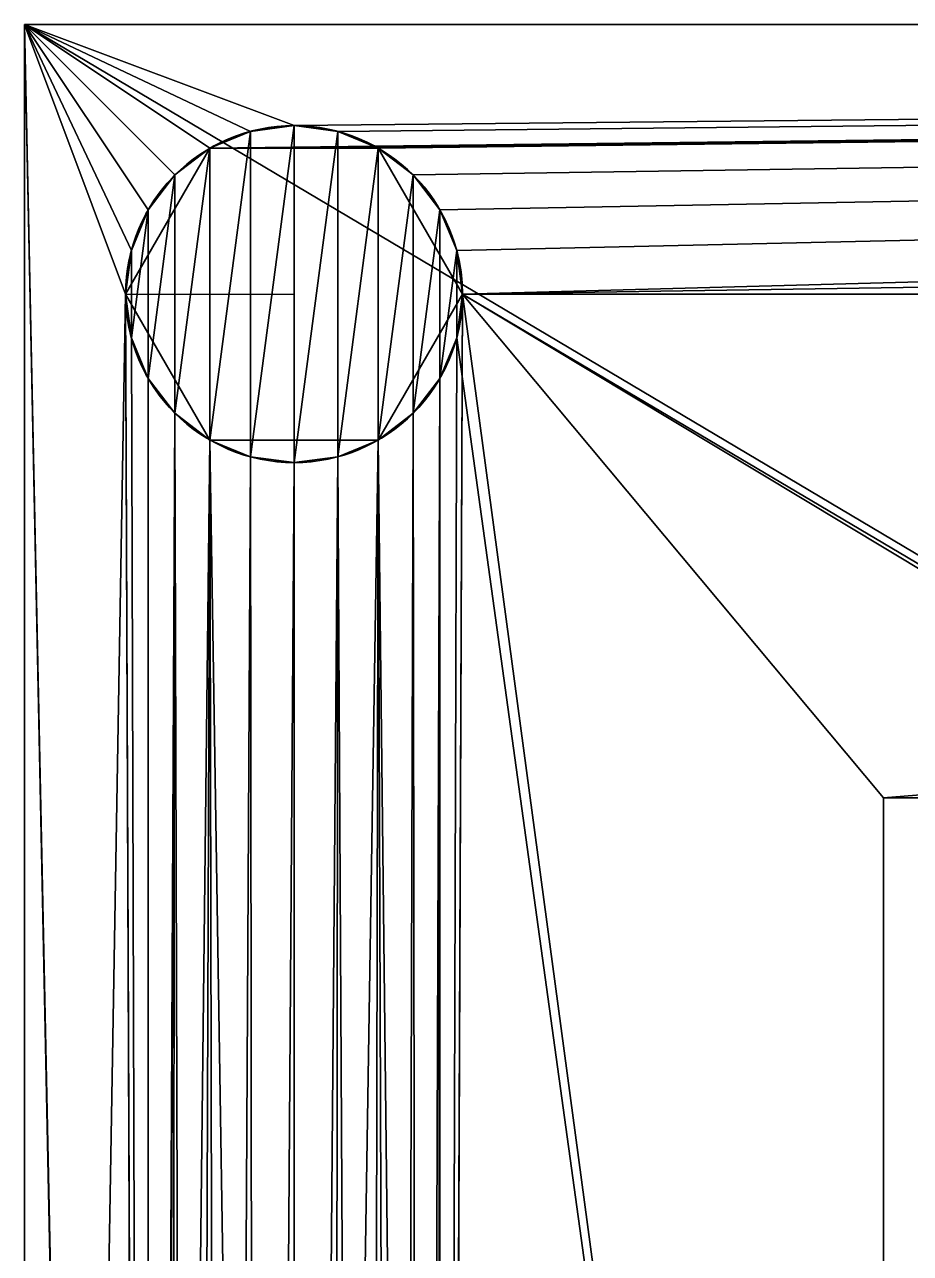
# Model space of a CAD drawing. Extents: x 0 to 155, y 0 to 92.
# Drawn here: x 0 to 13.15, y 73.76 to 92 of the extents above; entities that cross this region are included whole.
import ezdxf

# ---------------------------------------------------------------- set-up
doc = ezdxf.new("R2010")
doc.units = 0
doc.header["$LTSCALE"] = 25.4
doc.layers.get('0').update_dxf_attribs({"linetype": 'CONTINUOUS'})

msp = doc.modelspace()

# ---------------------------------------------------------------- linework, layer by layer
at = {"color": 0}
for p, q in [((155, 92), (0, 92)), ((0, 92), (0, 0)), ((155, 92, 1.6), (0, 92, 1.6)), ((0, 92, 1.6), (0, 0, 1.6)), ((0, 92), (0, 0)), ((0, 92, 1.6), (0, 0, 1.6)), ((0, 92), (0, 92, 1.6)), ((155, 92), (0, 92)), ((0, 92), (0, 92, 1.6)), ((155, 92, 1.6), (0, 92, 1.6)), ((155, 92, 13.2), (0, 92, 13.2)), ((0, 92, 11.6), (155, 92, 11.6)), ((0, 92, 11.6), (0, 92, 13.2)), ((0, 92, 13.2), (0, 0, 13.2)), ((0, 92, 11.6), (0, 92, 13.2)), ((0, 0, 11.6), (0, 92, 11.6)), ((155, 92, 13.2), (0, 92, 13.2)), ((0, 92, 13.2), (0, 0, 13.2)), ((0, 92, 11.6), (155, 92, 11.6)), ((0, 0, 11.6), (0, 92, 11.6)), ((155, 92, 33.2), (0, 92, 33.2)), ((0, 92, 33.2), (0, 0, 33.2)), ((155, 92, 34.8), (0, 92, 34.8)), ((0, 92, 34.8), (0, 0, 34.8)), ((0, 92, 33.2), (0, 92, 34.8)), ((155, 92, 34.8), (0, 92, 34.8)), ((155, 92, 33.2), (0, 92, 33.2)), ((0, 92, 33.2), (0, 0, 33.2)), ((0, 92, 34.8), (0, 0, 34.8)), ((0, 92, 33.2), (0, 92, 34.8)), ((4, 90.5, 34.8), (4, 90.5, 35.3)), ((4, 90.5, 34.8), (4, 90.5, 35.3)), ((3.353, 90.415, 34.8), (3.353, 90.415, 35.3)), ((3.353, 90.415, 34.8), (3.353, 90.415, 35.3)), ((4.647, 90.415, 34.8), (4.647, 90.415, 35.3)), ((4.647, 90.415, 34.8), (4.647, 90.415, 35.3)), ((2.75, 90.165, 33.2), (2.75, 90.165, 34.8)), ((2.75, 90.165, 1.6), (2.75, 90.165, 33.2)), ((2.75, 90.165, 1.6), (2.75, 90.165, 33.2)), ((2.75, 90.165, 34.8), (2.75, 90.165, 35.3)), ((2.75, 90.165, 34.8), (2.75, 90.165, 35.3)), ((4, 90.165, 1.6), (4, 88, 1.6)), ((4, 90.165, 33.2), (4, 90.165, 34.8)), ((4, 90.165, 1.6), (4, 90.165, 33.2)), ((4, 90.165, 1.6), (4, 90.165, 33.2)), ((5.25, 90.165, 33.2), (5.25, 90.165, 34.8)), ((5.25, 90.165, 1.6), (5.25, 90.165, 33.2)), ((5.25, 90.165, 1.6), (5.25, 90.165, 33.2)), ((5.25, 90.165, 34.8), (5.25, 90.165, 35.3)), ((5.25, 90.165, 34.8), (5.25, 90.165, 35.3)), ((2.232, 89.768, 34.8), (2.232, 89.768, 35.3)), ((2.232, 89.768, 34.8), (2.232, 89.768, 35.3)), ((5.768, 89.768, 34.8), (5.768, 89.768, 35.3)), ((5.768, 89.768, 34.8), (5.768, 89.768, 35.3)), ((1.835, 89.25, 34.8), (1.835, 89.25, 35.3)), ((1.835, 89.25, 34.8), (1.835, 89.25, 35.3)), ((6.165, 89.25, 34.8), (6.165, 89.25, 35.3)), ((6.165, 89.25, 34.8), (6.165, 89.25, 35.3)), ((1.585, 88.647, 34.8), (1.585, 88.647, 35.3)), ((1.585, 88.647, 34.8), (1.585, 88.647, 35.3)), ((6.415, 88.647, 34.8), (6.415, 88.647, 35.3)), ((6.415, 88.647, 34.8), (6.415, 88.647, 35.3)), ((1.5, 88, 34.8), (4, 88, 34.8)), ((1.5, 88, 33.2), (1.5, 88, 34.8)), ((1.5, 88, 1.6), (1.5, 88, 33.2)), ((1.5, 88, 1.6), (1.5, 88, 33.2)), ((1.5, 88, 34.8), (1.5, 88, 35.3)), ((1.5, 88, 34.8), (1.5, 88, 35.3)), ((6.5, 88, 33.2), (6.5, 88, 34.8)), ((6.5, 88, 1.6), (6.5, 88, 33.2)), ((6.5, 88, 1.6), (6.5, 88, 33.2)), ((6.5, 88, 34.8), (6.5, 88, 35.3)), ((6.5, 88, 34.8), (6.5, 88, 35.3)), ((1.585, 87.353, 34.8), (1.585, 87.353, 35.3)), ((1.585, 87.353, 34.8), (1.585, 87.353, 35.3)), ((6.415, 87.353, 34.8), (6.415, 87.353, 35.3)), ((6.415, 87.353, 34.8), (6.415, 87.353, 35.3)), ((1.835, 86.75, 34.8), (1.835, 86.75, 35.3)), ((1.835, 86.75, 34.8), (1.835, 86.75, 35.3)), ((6.165, 86.75, 34.8), (6.165, 86.75, 35.3)), ((6.165, 86.75, 34.8), (6.165, 86.75, 35.3)), ((2.232, 86.232, 34.8), (2.232, 86.232, 35.3)), ((2.232, 86.232, 34.8), (2.232, 86.232, 35.3)), ((5.768, 86.232, 34.8), (5.768, 86.232, 35.3)), ((5.768, 86.232, 34.8), (5.768, 86.232, 35.3)), ((2.75, 85.835, 33.2), (2.75, 85.835, 34.8)), ((2.75, 85.835, 1.6), (2.75, 85.835, 33.2)), ((2.75, 85.835, 1.6), (2.75, 85.835, 33.2)), ((2.75, 85.835, 34.8), (2.75, 85.835, 35.3)), ((2.75, 85.835, 34.8), (2.75, 85.835, 35.3)), ((5.25, 85.835, 33.2), (5.25, 85.835, 34.8)), ((5.25, 85.835, 1.6), (5.25, 85.835, 33.2)), ((5.25, 85.835, 1.6), (5.25, 85.835, 33.2)), ((5.25, 85.835, 34.8), (5.25, 85.835, 35.3)), ((5.25, 85.835, 34.8), (5.25, 85.835, 35.3)), ((3.353, 85.585, 34.8), (3.353, 85.585, 35.3)), ((3.353, 85.585, 34.8), (3.353, 85.585, 35.3)), ((4.647, 85.585, 34.8), (4.647, 85.585, 35.3)), ((4.647, 85.585, 34.8), (4.647, 85.585, 35.3)), ((4, 85.5, 34.8), (4, 85.5, 35.3)), ((4, 85.5, 34.8), (4, 85.5, 35.3)), ((51.975, 80.525, 33.2), (12.75, 80.525, 33.2)), ((12.75, 80.525, 33.2), (12.75, 41.5, 33.2)), ((12.75, 80.525, 34.8), (51.975, 80.525, 34.8)), ((12.75, 41.5, 34.8), (12.75, 80.525, 34.8)), ((12.75, 80.525, 33.2), (12.75, 41.5, 33.2)), ((12.75, 80.525, 33.8), (12.75, 80.525, 33.2)), ((12.75, 80.525, 34.8), (12.75, 80.525, 33.8)), ((12.75, 41.5, 34.8), (12.75, 80.525, 34.8)), ((12.75, 80.525, 34.8), (51.975, 80.525, 34.8)), ((12.75, 80.525, 34.8), (12.75, 80.525, 33.8)), ((12.75, 80.525, 33.8), (12.75, 80.525, 33.2)), ((51.975, 80.525, 33.2), (12.75, 80.525, 33.2))]:
    msp.add_line(p, q, dxfattribs=at)
at = {"color": 0, "extrusion": (0, 0, -1)}
msp.add_circle((-4, 88, -35.3), 2.5, dxfattribs=at)
msp.add_circle((-4, 88, -35.3), 2.5, dxfattribs=at)
msp.add_circle((-4, 88, -35.3), 2.5, dxfattribs=at)
msp.add_circle((-4, 88, -35.3), 2.5, dxfattribs=at)
msp.add_circle((-4, 88, -35.3), 2.5, dxfattribs=at)
msp.add_circle((-4, 88, -35.3), 2.5, dxfattribs=at)
msp.add_circle((-4, 88, -35.3), 2.5, dxfattribs=at)
msp.add_circle((-4, 88, -35.3), 2.5, dxfattribs=at)
msp.add_circle((-4, 88, -35.3), 2.5, dxfattribs=at)
msp.add_circle((-4, 88, -35.3), 2.5, dxfattribs=at)
msp.add_circle((-4, 88, -35.3), 2.5, dxfattribs=at)
msp.add_circle((-4, 88, -35.3), 2.5, dxfattribs=at)
msp.add_circle((-4, 88, -35.3), 2.5, dxfattribs=at)
msp.add_circle((-4, 88, -35.3), 2.5, dxfattribs=at)
msp.add_circle((-4, 88, -35.3), 2.5, dxfattribs=at)
msp.add_circle((-4, 88, -35.3), 2.5, dxfattribs=at)
msp.add_circle((-4, 88, -35.3), 2.5, dxfattribs=at)
msp.add_circle((-4, 88, -35.3), 2.5, dxfattribs=at)
msp.add_circle((-4, 88, -35.3), 2.5, dxfattribs=at)
msp.add_circle((-4, 88, -35.3), 2.5, dxfattribs=at)
msp.add_circle((-4, 88, -35.3), 2.5, dxfattribs=at)
msp.add_circle((-4, 88, -35.3), 2.5, dxfattribs=at)
msp.add_circle((-4, 88, -35.3), 2.5, dxfattribs=at)
msp.add_circle((-4, 88, -35.3), 2.5, dxfattribs=at)
msp.add_circle((-4, 88, -35.3), 2.5, dxfattribs=at)
for centre, start, end in [((-4, 88, -1.6), 0, 90), ((-4, 88, -1.6), 90, 0), ((-4, 88, -1.6), 0, 90), ((-4, 88, -1.6), 90, 0), ((-4, 88, -1.6), 90, 0), ((-4, 88, -1.6), 0, 90), ((-4, 88, -1.6), 90, 0), ((-4, 88, -1.6), 90, 0), ((-4, 88, -1.6), 0, 90), ((-4, 88, -1.6), 90, 0), ((-4, 88, -34.8), 60, 120), ((-4, 88, -34.8), 60, 120), ((-4, 88, -34.8), 60, 120), ((-4, 88, -34.8), 60, 120), ((-4, 88, -34.8), 60, 120), ((-4, 88, -33.2), 60, 90), ((-4, 88, -33.2), 60, 90), ((-4, 88, -33.2), 90, 120), ((-4, 88, -33.2), 90, 120), ((-4, 88, -33.2), 0, 60), ((-4, 88, -33.2), 0, 60), ((-4, 88, -34.8), 0, 60), ((-4, 88, -34.8), 0, 60), ((-4, 88, -34.8), 0, 60), ((-4, 88, -34.8), 0, 60), ((-4, 88, -34.8), 0, 60), ((-4, 88, -33.2), 120, 180), ((-4, 88, -33.2), 120, 180), ((-4, 88, -34.8), 120, 180), ((-4, 88, -34.8), 120, 180), ((-4, 88, -34.8), 120, 180), ((-4, 88, -34.8), 120, 180), ((-4, 88, -34.8), 120, 180), ((-4, 88, -33.2), 300, 0), ((-4, 88, -33.2), 300, 0), ((-4, 88, -34.8), 300, 0), ((-4, 88, -34.8), 300, 0), ((-4, 88, -34.8), 300, 0), ((-4, 88, -34.8), 300, 0), ((-4, 88, -34.8), 300, 0), ((-4, 88, -33.2), 180, 240), ((-4, 88, -33.2), 180, 240), ((-4, 88, -34.8), 180, 240), ((-4, 88, -34.8), 180, 240), ((-4, 88, -34.8), 180, 240), ((-4, 88, -34.8), 180, 240), ((-4, 88, -34.8), 180, 240), ((-4, 88, -33.2), 240, 300), ((-4, 88, -33.2), 240, 300), ((-4, 88, -34.8), 240, 300), ((-4, 88, -34.8), 240, 300), ((-4, 88, -34.8), 240, 300), ((-4, 88, -34.8), 240, 300), ((-4, 88, -34.8), 240, 300)]:
    msp.add_arc(centre, 2.5, start, end, dxfattribs=at)

# ---------------------------------------------------------------- meshes
at = {"color": 0}
mesh = msp.add_polyface(dxfattribs=at)
corners = [(155, 92), (0, 0), (0, 92), (155, 0)]
mesh.append_faces([[corners[k] for k in face] for face in [(0, 1, 2), (1, 0, 3)]], dxfattribs={"vtx0": -1, "color": 0})
mesh = msp.add_polyface(dxfattribs=at)
corners = [(0, 0, 1.6), (1.835, 2.75, 1.6), (0, 92, 1.6), (4, 1.5, 1.6), (155, 0, 1.6), (1.5, 88, 1.6), (1.835, 4, 1.6), (6.165, 2.75, 1.6), (149.75, 1.835, 1.6), (6.5, 88, 1.6), (148.5, 4, 1.6), (151, 1.835, 1.6), (152.25, 1.835, 1.6), (153.5, 4, 1.6), (153.5, 88, 1.6), (2.75, 90.165, 1.6), (155, 92, 1.6), (4, 90.165, 1.6), (5.25, 90.165, 1.6), (149.75, 90.165, 1.6), (148.5, 88, 1.6), (151, 90.165, 1.6), (152.25, 90.165, 1.6), (149.75, 6.165, 1.6), (149.75, 85.835, 1.6), (152.25, 6.165, 1.6), (152.25, 85.835, 1.6), (1.835, 5.25, 1.6), (2.75, 85.835, 1.6), (4, 6.5, 1.6), (5.25, 85.835, 1.6), (6.165, 5.25, 1.6)]
mesh.append_faces([[corners[k] for k in face] for face in [(0, 1, 2), (1, 0, 3), (3, 4, 7), (8, 4, 11), (11, 4, 12), (12, 4, 13), (2, 15, 16), (15, 2, 5), (19, 9, 20), (16, 14, 4), (23, 20, 10), (20, 23, 24), (24, 25, 26), (26, 13, 14), (5, 27, 28), (27, 5, 6), (28, 29, 30), (30, 31, 9)]], dxfattribs={"vtx0": -1, "vtx1": -1, "color": 0})
mesh.append_faces([[corners[k] for k in face] for face in [(2, 1, 5), (7, 4, 8), (7, 8, 9), (13, 4, 14), (16, 9, 19), (20, 9, 10)]], dxfattribs={"vtx0": -1, "vtx1": -1, "vtx2": -1, "color": 0})
mesh.append_faces([[corners[k] for k in face] for face in [(3, 0, 4), (5, 1, 6), (9, 8, 10), (16, 15, 17), (16, 17, 18), (16, 18, 9), (16, 19, 21), (16, 21, 22), (16, 22, 14), (24, 23, 25), (26, 25, 13), (28, 27, 29), (30, 29, 31), (9, 31, 7)]], dxfattribs={"vtx0": -1, "vtx2": -1, "color": 0})
mesh = msp.add_polyface(dxfattribs=at)
corners = [(0, 92, 1.6), (0, 0), (0, 0, 1.6), (0, 92)]
mesh.append_faces([[corners[k] for k in face] for face in [(0, 1, 2), (1, 0, 3)]], dxfattribs={"vtx0": -1, "color": 0})
mesh = msp.add_polyface(dxfattribs=at)
corners = [(0, 92, 1.6), (155, 92), (0, 92), (155, 92, 1.6)]
mesh.append_faces([[corners[k] for k in face] for face in [(0, 1, 2), (1, 0, 3)]], dxfattribs={"vtx0": -1, "color": 0})
mesh = msp.add_polyface(dxfattribs=at)
corners = [(0, 92, 13.2), (155, 92, 11.6), (0, 92, 11.6), (155, 92, 13.2)]
mesh.append_faces([[corners[k] for k in face] for face in [(0, 1, 2), (1, 0, 3)]], dxfattribs={"vtx0": -1, "color": 0})
mesh = msp.add_polyface(dxfattribs=at)
corners = [(0, 92, 13.2), (0, 0, 11.6), (0, 0, 13.2), (0, 92, 11.6)]
mesh.append_faces([[corners[k] for k in face] for face in [(0, 1, 2), (1, 0, 3)]], dxfattribs={"vtx0": -1, "color": 0})
mesh = msp.add_polyface(dxfattribs=at)
corners = [(155, 0, 13.2), (0, 92, 13.2), (0, 0, 13.2), (155, 92, 13.2)]
mesh.append_faces([[corners[k] for k in face] for face in [(0, 1, 2), (1, 0, 3)]], dxfattribs={"vtx0": -1, "color": 0})
mesh = msp.add_polyface(dxfattribs=at)
corners = [(155, 92, 11.6), (0, 0, 11.6), (0, 92, 11.6), (155, 0, 11.6)]
mesh.append_faces([[corners[k] for k in face] for face in [(0, 1, 2), (1, 0, 3)]], dxfattribs={"vtx0": -1, "color": 0})
mesh = msp.add_polyface(dxfattribs=at)
corners = [(2.75, 85.835, 33.2), (1.835, 5.25, 33.2), (1.5, 88, 33.2), (4, 6.5, 33.2), (5.25, 85.835, 33.2), (6.165, 5.25, 33.2), (6.5, 88, 33.2), (6.165, 2.75, 33.2), (51.975, 41.5, 33.2), (18.86, 25.5, 33.2), (12.75, 41.5, 33.2), (45.56, 25.5, 33.2), (45.56, 10.5, 33.2), (0, 92, 33.2), (0, 0, 33.2), (2.75, 90.165, 33.2), (155, 92, 33.2), (4, 90.165, 33.2), (5.25, 90.165, 33.2), (12.75, 80.525, 33.2), (51.975, 80.525, 33.2), (68.094, 76.631, 33.2), (67.25, 76.281, 33.2), (66.525, 75.725, 33.2), (65.969, 75, 33.2), (65.619, 74.156, 33.2), (65.5, 73.25, 33.2), (4, 1.5, 33.2), (155, 0, 33.2), (1.835, 2.75, 33.2), (1.835, 4, 33.2), (18.86, 10.5, 33.2), (67.25, 46.219, 33.2), (66.525, 46.775, 33.2), (65.969, 47.5, 33.2), (65.619, 48.344, 33.2), (65.5, 49.25, 33.2), (65.619, 72.344, 33.2), (65.619, 50.156, 33.2), (65.969, 71.5, 33.2), (65.969, 51, 33.2), (66.525, 70.775, 33.2), (66.525, 51.725, 33.2), (67.25, 70.219, 33.2), (67.25, 52.281, 33.2), (68.094, 69.869, 33.2), (68.094, 52.631, 33.2), (69, 69.75, 33.2), (69, 52.75, 33.2), (69.906, 69.869, 33.2), (69.906, 52.631, 33.2), (70.75, 70.219, 33.2), (70.75, 52.281, 33.2), (71.475, 70.775, 33.2), (71.475, 51.725, 33.2), (72.031, 71.5, 33.2), (72.031, 51, 33.2), (72.381, 72.344, 33.2), (72.381, 50.156, 33.2), (72.5, 73.25, 33.2), (72.5, 49.25, 33.2)]
mesh.append_faces([[corners[k] for k in face] for face in [(0, 1, 2), (1, 0, 3), (3, 4, 5), (5, 6, 7), (8, 9, 10), (9, 8, 11), (11, 8, 12), (13, 2, 14), (2, 13, 15), (15, 16, 17), (17, 16, 18), (18, 16, 6), (19, 16, 20), (20, 24, 8), (14, 27, 28), (27, 14, 29), (29, 2, 30), (30, 2, 1), (10, 6, 19), (31, 10, 9), (32, 8, 33), (33, 8, 34), (34, 8, 35), (35, 8, 36), (37, 36, 26), (36, 37, 38), (38, 39, 40), (40, 41, 42), (42, 43, 44), (44, 45, 46), (46, 47, 48), (48, 49, 50), (50, 51, 52), (52, 53, 54), (54, 55, 56), (56, 57, 58), (58, 59, 60)]], dxfattribs={"vtx0": -1, "vtx1": -1, "color": 0})
mesh.append_faces([[corners[k] for k in face] for face in [(6, 16, 19), (29, 14, 2), (28, 7, 31), (31, 7, 10), (10, 7, 6), (36, 8, 26)]], dxfattribs={"vtx0": -1, "vtx1": -1, "vtx2": -1, "color": 0})
mesh.append_faces([[corners[k] for k in face] for face in [(3, 0, 4), (5, 4, 6), (15, 13, 16), (20, 21, 22), (20, 22, 23), (20, 23, 24), (8, 24, 25), (8, 25, 26), (28, 27, 7), (28, 31, 12), (38, 37, 39), (40, 39, 41), (42, 41, 43), (44, 43, 45), (46, 45, 47), (48, 47, 49), (50, 49, 51), (52, 51, 53), (54, 53, 55), (56, 55, 57), (58, 57, 59)]], dxfattribs={"vtx0": -1, "vtx2": -1, "color": 0})
mesh = msp.add_polyface(dxfattribs=at)
corners = [(0, 0, 34.8), (1.835, 4, 34.8), (0, 92, 34.8), (1.909, 3.44, 34.8), (2.125, 2.917, 34.8), (2.469, 2.469, 34.8), (2.917, 2.125, 34.8), (3.44, 1.909, 34.8), (4, 1.835, 34.8), (155, 0, 34.8), (4.56, 1.909, 34.8), (5.083, 2.125, 34.8), (5.531, 2.469, 34.8), (5.875, 2.917, 34.8), (6.091, 3.44, 34.8), (6.165, 4, 34.8), (18.86, 10.5, 34.8), (12.75, 41.5, 34.8), (6.415, 87.353, 34.8), (51.975, 41.5, 34.8), (67.25, 46.219, 34.8), (66.525, 46.775, 34.8), (65.969, 47.5, 34.8), (51.975, 80.525, 34.8), (65.619, 50.156, 34.8), (65.5, 73.25, 34.8), (65.5, 49.25, 34.8), (65.619, 72.344, 34.8), (65.969, 51, 34.8), (65.969, 71.5, 34.8), (66.525, 51.725, 34.8), (66.525, 70.775, 34.8), (67.25, 52.281, 34.8), (67.25, 70.219, 34.8), (68.094, 52.631, 34.8), (18.86, 25.5, 34.8), (45.56, 25.5, 34.8), (2.232, 86.232, 34.8), (1.909, 4.56, 34.8), (2.125, 5.083, 34.8), (2.469, 5.531, 34.8), (2.75, 85.835, 34.8), (2.917, 5.875, 34.8), (3.353, 85.585, 34.8), (3.44, 6.091, 34.8), (4, 85.5, 34.8), (4, 6.165, 34.8), (4.647, 85.585, 34.8), (4.56, 6.091, 34.8), (5.083, 5.875, 34.8), (5.25, 85.835, 34.8), (5.531, 5.531, 34.8), (5.768, 86.232, 34.8), (5.875, 5.083, 34.8), (6.165, 86.75, 34.8), (6.091, 4.56, 34.8)]
mesh.append_faces([[corners[k] for k in face] for face in [(0, 1, 2), (1, 0, 3), (3, 0, 4), (4, 0, 5), (5, 0, 6), (6, 0, 7), (7, 0, 8), (8, 9, 10), (10, 9, 11), (11, 9, 12), (12, 9, 13), (13, 9, 14), (14, 9, 15), (19, 22, 23), (24, 25, 26), (17, 35, 19), (35, 17, 16)]], dxfattribs={"vtx0": -1, "vtx1": -1, "color": 0})
mesh.append_faces([[corners[k] for k in face] for face in [(15, 9, 16), (15, 16, 17), (15, 17, 18)]], dxfattribs={"vtx0": -1, "vtx1": -1, "vtx2": -1, "color": 0})
mesh.append_faces([[corners[k] for k in face] for face in [(8, 0, 9), (19, 20, 21), (19, 21, 22), (27, 24, 28), (29, 28, 30), (31, 30, 32), (33, 32, 34), (19, 35, 36), (37, 1, 38), (37, 38, 39), (37, 39, 40), (41, 40, 42), (43, 42, 44), (45, 44, 46), (47, 46, 48), (47, 48, 49), (50, 49, 51), (52, 51, 53), (54, 53, 55), (54, 55, 15)]], dxfattribs={"vtx0": -1, "vtx2": -1, "color": 0})
mesh = msp.add_polyface(dxfattribs=at)
corners = [(0, 92, 34.8), (1.835, 4, 34.8), (1.5, 88, 34.8), (1.585, 87.353, 34.8), (1.835, 86.75, 34.8), (6.415, 87.353, 34.8), (12.75, 41.5, 34.8), (6.5, 88, 34.8), (51.975, 80.525, 34.8), (65.969, 47.5, 34.8), (65.619, 48.344, 34.8), (65.5, 49.25, 34.8), (4, 90.5, 34.8), (155, 92, 34.8), (3.353, 90.415, 34.8), (2.75, 90.165, 34.8), (2.232, 89.768, 34.8), (1.835, 89.25, 34.8), (1.585, 88.647, 34.8), (4.647, 90.415, 34.8), (5.25, 90.165, 34.8), (5.768, 89.768, 34.8), (6.165, 89.25, 34.8), (6.415, 88.647, 34.8), (12.75, 80.525, 34.8), (68.094, 76.631, 34.8), (67.25, 76.281, 34.8), (66.525, 75.725, 34.8), (65.969, 75, 34.8), (65.619, 74.156, 34.8), (65.5, 73.25, 34.8), (65.619, 50.156, 34.8), (65.619, 72.344, 34.8), (65.969, 51, 34.8), (65.969, 71.5, 34.8), (66.525, 51.725, 34.8), (66.525, 70.775, 34.8), (67.25, 52.281, 34.8), (67.25, 70.219, 34.8), (68.094, 52.631, 34.8), (68.094, 69.869, 34.8), (2.232, 86.232, 34.8), (2.469, 5.531, 34.8), (2.75, 85.835, 34.8), (2.917, 5.875, 34.8), (3.353, 85.585, 34.8), (3.44, 6.091, 34.8), (4, 85.5, 34.8), (4, 6.165, 34.8), (4.647, 85.585, 34.8), (5.083, 5.875, 34.8), (5.25, 85.835, 34.8), (5.531, 5.531, 34.8), (5.768, 86.232, 34.8), (5.875, 5.083, 34.8), (6.165, 86.75, 34.8), (6.165, 4, 34.8)]
mesh.append_faces([[corners[k] for k in face] for face in [(2, 1, 3), (3, 1, 4), (5, 6, 7), (0, 12, 13), (12, 0, 14), (14, 0, 15), (15, 0, 16), (16, 0, 17), (17, 0, 18), (18, 0, 2), (24, 7, 6), (25, 8, 26), (26, 8, 27), (27, 8, 28), (28, 8, 29), (29, 8, 30), (30, 31, 32), (32, 33, 34), (34, 35, 36), (36, 37, 38), (38, 39, 40), (41, 42, 43), (43, 44, 45), (45, 46, 47), (47, 48, 49), (49, 50, 51), (51, 52, 53), (53, 54, 55), (55, 56, 5)]], dxfattribs={"vtx0": -1, "vtx1": -1, "color": 0})
mesh.append_faces([[corners[k] for k in face] for face in [(0, 1, 2), (13, 7, 24), (30, 8, 11)]], dxfattribs={"vtx0": -1, "vtx1": -1, "vtx2": -1, "color": 0})
mesh.append_faces([[corners[k] for k in face] for face in [(8, 9, 10), (8, 10, 11), (13, 12, 19), (13, 19, 20), (13, 20, 21), (13, 21, 22), (13, 22, 23), (13, 23, 7), (1, 41, 4)]], dxfattribs={"vtx0": -1, "vtx2": -1, "color": 0})
mesh = msp.add_polyface(dxfattribs=at)
corners = [(0, 92, 34.8), (155, 92, 33.2), (0, 92, 33.2), (155, 92, 34.8)]
mesh.append_faces([[corners[k] for k in face] for face in [(0, 1, 2), (1, 0, 3)]], dxfattribs={"vtx0": -1, "color": 0})
mesh = msp.add_polyface(dxfattribs=at)
corners = [(0, 92, 34.8), (0, 0, 33.2), (0, 0, 34.8), (0, 92, 33.2)]
mesh.append_faces([[corners[k] for k in face] for face in [(0, 1, 2), (1, 0, 3)]], dxfattribs={"vtx0": -1, "color": 0})
mesh = msp.add_polyface(dxfattribs=at)
corners = [(155, 92, 34.8), (12.75, 80.525, 34.8), (51.975, 80.525, 34.8), (68.094, 76.631, 34.8), (69, 76.75, 34.8), (69.906, 76.631, 34.8), (70.75, 76.281, 34.8), (71.475, 75.725, 34.8), (72.031, 75, 34.8), (72.381, 74.156, 34.8), (72.5, 73.25, 34.8), (91.094, 76.631, 34.8), (90.25, 76.281, 34.8), (89.525, 75.725, 34.8), (88.969, 75, 34.8), (88.619, 74.156, 34.8), (88.5, 73.25, 34.8), (88.5, 49.25, 34.8), (114.094, 76.631, 34.8), (95.5, 73.25, 34.8), (113.25, 76.281, 34.8), (112.525, 75.725, 34.8), (111.969, 75, 34.8), (111.619, 74.156, 34.8), (111.5, 73.25, 34.8), (111.5, 49.25, 34.8), (88.619, 50.156, 34.8), (88.619, 72.344, 34.8), (88.969, 51, 34.8), (88.969, 71.5, 34.8), (89.525, 51.725, 34.8), (89.525, 70.775, 34.8), (90.25, 52.281, 34.8), (90.25, 70.219, 34.8), (91.094, 52.631, 34.8), (91.094, 69.869, 34.8), (92, 52.75, 34.8), (92, 69.75, 34.8), (92.906, 52.631, 34.8), (92.906, 69.869, 34.8), (93.75, 52.281, 34.8), (93.75, 70.219, 34.8), (94.475, 51.725, 34.8), (94.475, 70.775, 34.8), (95.031, 51, 34.8), (95.031, 71.5, 34.8), (95.381, 50.156, 34.8), (95.381, 72.344, 34.8), (95.5, 49.25, 34.8), (68.094, 69.869, 34.8), (69, 52.75, 34.8), (69, 69.75, 34.8), (69.906, 52.631, 34.8), (69.906, 69.869, 34.8), (70.75, 52.281, 34.8), (70.75, 70.219, 34.8), (71.475, 51.725, 34.8), (71.475, 70.775, 34.8), (72.031, 51, 34.8), (72.031, 71.5, 34.8), (72.381, 50.156, 34.8), (72.381, 72.344, 34.8), (72.5, 49.25, 34.8)]
mesh.append_faces([[corners[k] for k in face] for face in [(11, 10, 12), (12, 10, 13), (13, 10, 14), (14, 10, 15), (15, 10, 16), (18, 19, 20), (20, 19, 21), (21, 19, 22), (22, 19, 23), (23, 19, 24), (16, 26, 27), (27, 28, 29), (29, 30, 31), (31, 32, 33), (33, 34, 35), (35, 36, 37), (37, 38, 39), (39, 40, 41), (41, 42, 43), (43, 44, 45), (45, 46, 47), (47, 48, 19), (49, 50, 51), (51, 52, 53), (53, 54, 55), (55, 56, 57), (57, 58, 59), (59, 60, 61), (61, 62, 10)]], dxfattribs={"vtx0": -1, "vtx1": -1, "color": 0})
mesh.append_faces([[corners[k] for k in face] for face in [(0, 2, 3), (0, 10, 11), (16, 10, 17), (24, 19, 25)]], dxfattribs={"vtx0": -1, "vtx1": -1, "vtx2": -1, "color": 0})
mesh.append_faces([[corners[k] for k in face] for face in [(0, 1, 2), (0, 3, 4), (0, 4, 5), (0, 5, 6), (0, 6, 7), (0, 7, 8), (0, 8, 9), (0, 9, 10)]], dxfattribs={"vtx0": -1, "vtx2": -1, "color": 0})
mesh = msp.add_polyface(dxfattribs=at)
corners = [(1.585, 87.353, 35.3), (1.585, 88.647, 35.3), (1.5, 88, 35.3), (1.835, 89.25, 35.3), (1.835, 86.75, 35.3), (2.232, 89.768, 35.3), (2.232, 86.232, 35.3), (2.75, 90.165, 35.3), (2.75, 85.835, 35.3), (3.353, 90.415, 35.3), (3.353, 85.585, 35.3), (4, 90.5, 35.3), (4, 85.5, 35.3), (4.647, 90.415, 35.3), (4.647, 85.585, 35.3), (5.25, 90.165, 35.3), (5.25, 85.835, 35.3), (5.768, 89.768, 35.3), (5.768, 86.232, 35.3), (6.165, 89.25, 35.3), (6.165, 86.75, 35.3), (6.415, 88.647, 35.3), (6.415, 87.353, 35.3), (6.5, 88, 35.3)]
mesh.append_faces([[corners[k] for k in face] for face in [(0, 1, 2), (21, 22, 23)]], dxfattribs={"vtx0": -1, "color": 0})
mesh.append_faces([[corners[k] for k in face] for face in [(1, 0, 3), (3, 4, 5), (5, 6, 7), (7, 8, 9), (9, 10, 11), (11, 12, 13), (13, 14, 15), (15, 16, 17), (17, 18, 19), (19, 20, 21)]], dxfattribs={"vtx0": -1, "vtx1": -1, "color": 0})
mesh.append_faces([[corners[k] for k in face] for face in [(3, 0, 4), (5, 4, 6), (7, 6, 8), (9, 8, 10), (11, 10, 12), (13, 12, 14), (15, 14, 16), (17, 16, 18), (19, 18, 20), (21, 20, 22)]], dxfattribs={"vtx0": -1, "vtx2": -1, "color": 0})
mesh = msp.add_polyface(dxfattribs=at)
corners = [(3.353, 90.415, 35.3), (4, 90.5, 34.8), (3.353, 90.415, 34.8), (4, 90.5, 35.3)]
mesh.append_faces([[corners[k] for k in face] for face in [(0, 1, 2), (1, 0, 3)]], dxfattribs={"vtx0": -1, "color": 0})
mesh = msp.add_polyface(dxfattribs=at)
corners = [(4, 90.5, 35.3), (4.647, 90.415, 34.8), (4, 90.5, 34.8), (4.647, 90.415, 35.3)]
mesh.append_faces([[corners[k] for k in face] for face in [(0, 1, 2), (1, 0, 3)]], dxfattribs={"vtx0": -1, "color": 0})
mesh = msp.add_polyface(dxfattribs=at)
corners = [(2.75, 90.165, 35.3), (3.353, 90.415, 34.8), (2.75, 90.165, 34.8), (3.353, 90.415, 35.3)]
mesh.append_faces([[corners[k] for k in face] for face in [(0, 1, 2), (1, 0, 3)]], dxfattribs={"vtx0": -1, "color": 0})
mesh = msp.add_polyface(dxfattribs=at)
corners = [(4.647, 90.415, 35.3), (5.25, 90.165, 34.8), (4.647, 90.415, 34.8), (5.25, 90.165, 35.3)]
mesh.append_faces([[corners[k] for k in face] for face in [(0, 1, 2), (1, 0, 3)]], dxfattribs={"vtx0": -1, "color": 0})
mesh = msp.add_polyface(dxfattribs=at)
corners = [(2.75, 90.165, 33.2), (1.5, 88, 1.6), (1.5, 88, 33.2), (2.75, 90.165, 1.6)]
mesh.append_faces([[corners[k] for k in face] for face in [(0, 1, 2), (1, 0, 3)]], dxfattribs={"vtx0": -1, "color": 0})
mesh = msp.add_polyface(dxfattribs=at)
corners = [(2.232, 89.768, 35.3), (2.75, 90.165, 34.8), (2.232, 89.768, 34.8), (2.75, 90.165, 35.3)]
mesh.append_faces([[corners[k] for k in face] for face in [(0, 1, 2), (1, 0, 3)]], dxfattribs={"vtx0": -1, "color": 0})
mesh = msp.add_polyface(dxfattribs=at)
corners = [(2.75, 90.165, 33.2), (4, 90.165, 1.6), (2.75, 90.165, 1.6), (4, 90.165, 33.2)]
mesh.append_faces([[corners[k] for k in face] for face in [(0, 1, 2), (1, 0, 3)]], dxfattribs={"vtx0": -1, "color": 0})
mesh = msp.add_polyface(dxfattribs=at)
corners = [(4, 90.165, 33.2), (5.25, 90.165, 1.6), (4, 90.165, 1.6), (5.25, 90.165, 33.2)]
mesh.append_faces([[corners[k] for k in face] for face in [(0, 1, 2), (1, 0, 3)]], dxfattribs={"vtx0": -1, "color": 0})
mesh = msp.add_polyface(dxfattribs=at)
corners = [(5.25, 90.165, 1.6), (6.5, 88, 33.2), (6.5, 88, 1.6), (5.25, 90.165, 33.2)]
mesh.append_faces([[corners[k] for k in face] for face in [(0, 1, 2), (1, 0, 3)]], dxfattribs={"vtx0": -1, "color": 0})
mesh = msp.add_polyface(dxfattribs=at)
corners = [(5.25, 90.165, 35.3), (5.768, 89.768, 34.8), (5.25, 90.165, 34.8), (5.768, 89.768, 35.3)]
mesh.append_faces([[corners[k] for k in face] for face in [(0, 1, 2), (1, 0, 3)]], dxfattribs={"vtx0": -1, "color": 0})
mesh = msp.add_polyface(dxfattribs=at)
corners = [(2.232, 89.768, 35.3), (1.835, 89.25, 34.8), (1.835, 89.25, 35.3), (2.232, 89.768, 34.8)]
mesh.append_faces([[corners[k] for k in face] for face in [(0, 1, 2), (1, 0, 3)]], dxfattribs={"vtx0": -1, "color": 0})
mesh = msp.add_polyface(dxfattribs=at)
corners = [(5.768, 89.768, 34.8), (6.165, 89.25, 35.3), (6.165, 89.25, 34.8), (5.768, 89.768, 35.3)]
mesh.append_faces([[corners[k] for k in face] for face in [(0, 1, 2), (1, 0, 3)]], dxfattribs={"vtx0": -1, "color": 0})
mesh = msp.add_polyface(dxfattribs=at)
corners = [(1.835, 89.25, 35.3), (1.585, 88.647, 34.8), (1.585, 88.647, 35.3), (1.835, 89.25, 34.8)]
mesh.append_faces([[corners[k] for k in face] for face in [(0, 1, 2), (1, 0, 3)]], dxfattribs={"vtx0": -1, "color": 0})
mesh = msp.add_polyface(dxfattribs=at)
corners = [(6.165, 89.25, 34.8), (6.415, 88.647, 35.3), (6.415, 88.647, 34.8), (6.165, 89.25, 35.3)]
mesh.append_faces([[corners[k] for k in face] for face in [(0, 1, 2), (1, 0, 3)]], dxfattribs={"vtx0": -1, "color": 0})
mesh = msp.add_polyface(dxfattribs=at)
corners = [(1.585, 88.647, 35.3), (1.5, 88, 34.8), (1.5, 88, 35.3), (1.585, 88.647, 34.8)]
mesh.append_faces([[corners[k] for k in face] for face in [(0, 1, 2), (1, 0, 3)]], dxfattribs={"vtx0": -1, "color": 0})
mesh = msp.add_polyface(dxfattribs=at)
corners = [(6.415, 88.647, 34.8), (6.5, 88, 35.3), (6.5, 88, 34.8), (6.415, 88.647, 35.3)]
mesh.append_faces([[corners[k] for k in face] for face in [(0, 1, 2), (1, 0, 3)]], dxfattribs={"vtx0": -1, "color": 0})
mesh = msp.add_polyface(dxfattribs=at)
corners = [(1.5, 88, 33.2), (2.75, 85.835, 1.6), (2.75, 85.835, 33.2), (1.5, 88, 1.6)]
mesh.append_faces([[corners[k] for k in face] for face in [(0, 1, 2), (1, 0, 3)]], dxfattribs={"vtx0": -1, "color": 0})
mesh = msp.add_polyface(dxfattribs=at)
corners = [(1.5, 88, 35.3), (1.585, 87.353, 34.8), (1.585, 87.353, 35.3), (1.5, 88, 34.8)]
mesh.append_faces([[corners[k] for k in face] for face in [(0, 1, 2), (1, 0, 3)]], dxfattribs={"vtx0": -1, "color": 0})
mesh = msp.add_polyface(dxfattribs=at)
corners = [(6.5, 88, 1.6), (5.25, 85.835, 33.2), (5.25, 85.835, 1.6), (6.5, 88, 33.2)]
mesh.append_faces([[corners[k] for k in face] for face in [(0, 1, 2), (1, 0, 3)]], dxfattribs={"vtx0": -1, "color": 0})
mesh = msp.add_polyface(dxfattribs=at)
corners = [(6.5, 88, 34.8), (6.415, 87.353, 35.3), (6.415, 87.353, 34.8), (6.5, 88, 35.3)]
mesh.append_faces([[corners[k] for k in face] for face in [(0, 1, 2), (1, 0, 3)]], dxfattribs={"vtx0": -1, "color": 0})
mesh = msp.add_polyface(dxfattribs=at)
corners = [(1.585, 87.353, 35.3), (1.835, 86.75, 34.8), (1.835, 86.75, 35.3), (1.585, 87.353, 34.8)]
mesh.append_faces([[corners[k] for k in face] for face in [(0, 1, 2), (1, 0, 3)]], dxfattribs={"vtx0": -1, "color": 0})
mesh = msp.add_polyface(dxfattribs=at)
corners = [(6.415, 87.353, 34.8), (6.165, 86.75, 35.3), (6.165, 86.75, 34.8), (6.415, 87.353, 35.3)]
mesh.append_faces([[corners[k] for k in face] for face in [(0, 1, 2), (1, 0, 3)]], dxfattribs={"vtx0": -1, "color": 0})
mesh = msp.add_polyface(dxfattribs=at)
corners = [(1.835, 86.75, 35.3), (2.232, 86.232, 34.8), (2.232, 86.232, 35.3), (1.835, 86.75, 34.8)]
mesh.append_faces([[corners[k] for k in face] for face in [(0, 1, 2), (1, 0, 3)]], dxfattribs={"vtx0": -1, "color": 0})
mesh = msp.add_polyface(dxfattribs=at)
corners = [(6.165, 86.75, 34.8), (5.768, 86.232, 35.3), (5.768, 86.232, 34.8), (6.165, 86.75, 35.3)]
mesh.append_faces([[corners[k] for k in face] for face in [(0, 1, 2), (1, 0, 3)]], dxfattribs={"vtx0": -1, "color": 0})
mesh = msp.add_polyface(dxfattribs=at)
corners = [(2.75, 85.835, 35.3), (2.232, 86.232, 34.8), (2.75, 85.835, 34.8), (2.232, 86.232, 35.3)]
mesh.append_faces([[corners[k] for k in face] for face in [(0, 1, 2), (1, 0, 3)]], dxfattribs={"vtx0": -1, "color": 0})
mesh = msp.add_polyface(dxfattribs=at)
corners = [(5.768, 86.232, 35.3), (5.25, 85.835, 34.8), (5.768, 86.232, 34.8), (5.25, 85.835, 35.3)]
mesh.append_faces([[corners[k] for k in face] for face in [(0, 1, 2), (1, 0, 3)]], dxfattribs={"vtx0": -1, "color": 0})
mesh = msp.add_polyface(dxfattribs=at)
corners = [(5.25, 85.835, 33.2), (2.75, 85.835, 1.6), (5.25, 85.835, 1.6), (2.75, 85.835, 33.2)]
mesh.append_faces([[corners[k] for k in face] for face in [(0, 1, 2), (1, 0, 3)]], dxfattribs={"vtx0": -1, "color": 0})
mesh = msp.add_polyface(dxfattribs=at)
corners = [(3.353, 85.585, 35.3), (2.75, 85.835, 34.8), (3.353, 85.585, 34.8), (2.75, 85.835, 35.3)]
mesh.append_faces([[corners[k] for k in face] for face in [(0, 1, 2), (1, 0, 3)]], dxfattribs={"vtx0": -1, "color": 0})
mesh = msp.add_polyface(dxfattribs=at)
corners = [(5.25, 85.835, 35.3), (4.647, 85.585, 34.8), (5.25, 85.835, 34.8), (4.647, 85.585, 35.3)]
mesh.append_faces([[corners[k] for k in face] for face in [(0, 1, 2), (1, 0, 3)]], dxfattribs={"vtx0": -1, "color": 0})
mesh = msp.add_polyface(dxfattribs=at)
corners = [(4, 85.5, 35.3), (3.353, 85.585, 34.8), (4, 85.5, 34.8), (3.353, 85.585, 35.3)]
mesh.append_faces([[corners[k] for k in face] for face in [(0, 1, 2), (1, 0, 3)]], dxfattribs={"vtx0": -1, "color": 0})
mesh = msp.add_polyface(dxfattribs=at)
corners = [(4.647, 85.585, 35.3), (4, 85.5, 34.8), (4.647, 85.585, 34.8), (4, 85.5, 35.3)]
mesh.append_faces([[corners[k] for k in face] for face in [(0, 1, 2), (1, 0, 3)]], dxfattribs={"vtx0": -1, "color": 0})
mesh = msp.add_polyface(dxfattribs=at)
corners = [(12.75, 80.525, 33.2), (12.75, 41.5, 34.8), (12.75, 41.5, 33.2), (12.75, 80.525, 34.8), (12.75, 80.525, 33.8)]
mesh.append_faces([[corners[k] for k in face] for face in [(0, 1, 2), (3, 0, 4)]], dxfattribs={"vtx0": -1, "color": 0})
mesh.append_faces([[corners[k] for k in face] for face in [(1, 0, 3)]], dxfattribs={"vtx0": -1, "vtx1": -1, "color": 0})
mesh = msp.add_polyface(dxfattribs=at)
corners = [(51.975, 80.525, 34.8), (12.75, 80.525, 33.2), (51.975, 80.525, 33.2), (12.75, 80.525, 33.8), (12.75, 80.525, 34.8)]
mesh.append_faces([[corners[k] for k in face] for face in [(0, 1, 2), (3, 0, 4)]], dxfattribs={"vtx0": -1, "color": 0})
mesh.append_faces([[corners[k] for k in face] for face in [(1, 0, 3)]], dxfattribs={"vtx0": -1, "vtx1": -1, "color": 0})

doc.saveas('drawing.dxf')
